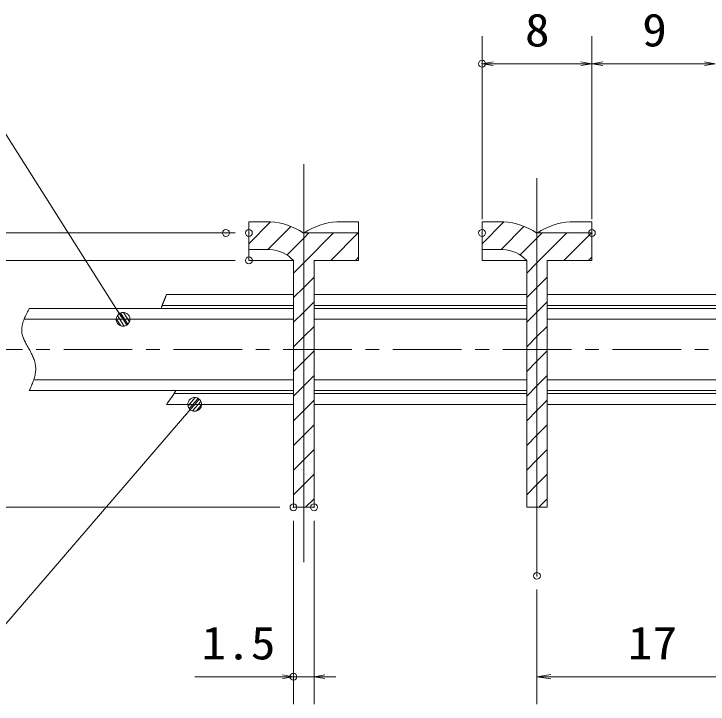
# Model space of a CAD drawing. Units: millimetres, scale not verified. Extents: x -1050 to 1050, y -742 to 742.
# Drawn here: x -771.1 to -518.1, y -423.1 to -171.5 of the extents above; entities that cross this region are included whole.
import ezdxf
from ezdxf.enums import TextEntityAlignment as Align

# ---------------------------------------------------------------- set-up
doc = ezdxf.new("R2010")
doc.units = ezdxf.units.MM
doc.header["$LTSCALE"] = 5
doc.header["$PDMODE"] = 32
doc.header["$PDSIZE"] = 2.5
doc.linetypes.add('CHAIN1', pattern=[8, 5, -1, 1, -1])
doc.linetypes.add('DOUBLE_CHAIN1', pattern=[8.8, 5, -1, 0.6, -0.6, 0.6, -1])
for name, color, linetype, lineweight in [('0-1_寸法注釈', 2, 'Continuous', 9), ('0-2_0', 2, 'Continuous', 9), ('0-3_DEFPOINTS', 134, 'Continuous', 9), ('0-6_中心線', 6, 'CHAIN1', 9), ('0-7_蓋', 5, 'Continuous', 9), ('0-9_想像線', 134, 'DOUBLE_CHAIN1', 9), ('0-A_ハッチング', 4, 'Continuous', 9)]:
    doc.layers.add(name, color=color, linetype=linetype, lineweight=lineweight)
doc.styles.add('ＭＳ ゴシック', font='')
doc.styles.get('ＭＳ ゴシック').set_extended_font_data('MS Gothic')

# ---------------------------------------------------------------- blocks, each defined once
blk = doc.blocks.new('_OPEN')
at = {"layer": '0-2_0'}
blk.add_line((0, 0), (-5, 0), dxfattribs=at)
blk.add_lwpolyline([(-5, 0.833), (0, 0), (-5, -0.833)], dxfattribs=at)
blk = doc.blocks.new('_Dot')
at = {"layer": '0-2_0'}
for p, q in [((-2.5, 0), (-5, 0)), ((2.445, 0.5), (-2.445, 0.5)), ((1.997, 1.5), (-1.997, 1.5)), ((2.289, -0.995), (-2.289, -0.995)), ((1.499, -1.995), (-1.499, -1.995))]:
    blk.add_line(p, q, dxfattribs=at)
for points in [[(2.5, 0), (2.48, 0.313), (2.421, 0.622), (2.324, 0.92), (2.191, 1.204), (2.023, 1.469), (1.822, 1.711), (1.594, 1.926), (1.34, 2.111), (1.064, 2.262), (0.773, 2.378), (0.468, 2.456), (0.157, 2.495), (-0.157, 2.495), (-0.468, 2.456), (-0.773, 2.378), (-1.064, 2.262), (-1.34, 2.111), (-1.594, 1.926), (-1.822, 1.711), (-2.023, 1.469), (-2.191, 1.204), (-2.324, 0.92), (-2.421, 0.622), (-2.48, 0.313), (-2.5, 0), (0, 0)], [(-2.5, 0), (-2.48, -0.313), (-2.421, -0.622), (-2.324, -0.92), (-2.191, -1.204), (-2.023, -1.469), (-1.822, -1.711), (-1.594, -1.926), (-1.34, -2.111), (-1.064, -2.262), (-0.773, -2.378), (-0.468, -2.456), (-0.157, -2.495), (0.157, -2.495), (0.468, -2.456), (0.773, -2.378), (1.064, -2.262), (1.34, -2.111), (1.594, -1.926), (1.822, -1.711), (2.023, -1.469), (2.191, -1.204), (2.324, -0.92), (2.421, -0.622), (2.48, -0.313), (2.5, 0), (0, 0)]]:
    blk.add_lwpolyline(points, close=True, dxfattribs=at)

msp = doc.modelspace()

# ---------------------------------------------------------------- linework, layer by layer
at = {"layer": '0-1_寸法注釈'}
for p, q in [((-600.45, -246.308), (-600.45, -179.636)), ((-560.45, -246.308), (-560.45, -179.636)), ((-564.45, -189.636), (-596.45, -189.636)), ((-556.45, -189.636), (-519.45, -189.636)), ((-690.45, -251.308), (-823.458, -251.308)), ((-698.783, -251.308), (-791.62, -251.308)), ((-690.45, -261.308), (-791.62, -261.308)), ((-674.2, -351.308), (-823.458, -351.308)), ((-669.2, -356.308), (-669.2, -423.069)), ((-661.7, -356.308), (-661.7, -423.069)), ((-580.45, -381.308), (-580.45, -423.069)), ((-673.2, -413.069), (-705.103, -413.069)), ((-661.7, -413.069), (-669.2, -413.069)), ((-657.7, -413.069), (-653.7, -413.069)), ((-575.45, -413.069), (-500.45, -413.069))]:
    msp.add_line(p, q, dxfattribs=at)
for points in [[(-882.922, -197.031), (-785.732, -197.031), (-731.827, -281.969)], [(-842.622, -402.409), (-781.534, -402.409), (-705.83, -314.562)]]:
    msp.add_lwpolyline(points, dxfattribs=at)
at = {"layer": '0-3_DEFPOINTS'}
for p in [(-600.45, -189.636), (-693.783, -251.308), (-685.45, -251.308), (-600.45, -251.308), (-560.45, -251.308), (-685.45, -261.308), (-669.2, -351.308), (-661.7, -351.308), (-580.45, -376.308), (-669.2, -413.069)]:
    msp.add_point(p, dxfattribs=at)
at = {"layer": '0-6_中心線'}
for p, q in [((-665.45, -226.308), (-665.45, -376.308)), ((-580.45, -376.308), (-580.45, -226.308)), ((-792.921, -293.808), (-186.852, -293.808))]:
    msp.add_line(p, q, dxfattribs=at)
at = {"layer": '0-7_蓋'}
for p, q in [((-685.45, -261.308), (-685.45, -247.308)), ((-677.576, -247.308), (-685.45, -247.308)), ((-653.324, -247.308), (-645.45, -247.308)), ((-645.45, -261.308), (-645.45, -247.308)), ((-600.45, -261.308), (-600.45, -247.308)), ((-592.576, -247.308), (-600.45, -247.308)), ((-568.324, -247.308), (-560.45, -247.308)), ((-560.45, -261.308), (-560.45, -247.308)), ((-645.45, -251.308), (-665.64, -251.308)), ((-560.45, -251.308), (-580.64, -251.308)), ((-677.86, -257.308), (-685.45, -257.308)), ((-592.86, -257.308), (-600.45, -257.308)), ((-669.2, -261.308), (-685.45, -261.308)), ((-669.2, -261.308), (-669.2, -351.308)), ((-661.7, -261.308), (-661.7, -351.308)), ((-645.45, -261.308), (-661.7, -261.308)), ((-584.2, -261.308), (-600.45, -261.308)), ((-584.2, -261.308), (-584.2, -351.308)), ((-576.7, -261.308), (-576.7, -351.308)), ((-560.45, -261.308), (-576.7, -261.308)), ((-715.45, -273.808), (-669.2, -273.808)), ((-661.7, -273.808), (-584.2, -273.808)), ((-576.7, -273.808), (-499.2, -273.808)), ((-717.058, -277.808), (-669.2, -277.808)), ((-661.7, -277.808), (-584.2, -277.808)), ((-576.7, -277.808), (-499.2, -277.808)), ((-765.45, -278.808), (-669.2, -278.808)), ((-661.7, -278.808), (-584.2, -278.808)), ((-576.7, -278.808), (-499.2, -278.808)), ((-767.368, -282.808), (-669.2, -282.808)), ((-661.7, -282.808), (-584.2, -282.808)), ((-576.7, -282.808), (-499.2, -282.808)), ((-763.847, -304.808), (-669.2, -304.808)), ((-661.7, -304.808), (-584.2, -304.808)), ((-576.7, -304.808), (-499.2, -304.808)), ((-765.45, -308.808), (-669.2, -308.808)), ((-712.684, -309.808), (-669.2, -309.808)), ((-661.7, -308.808), (-584.2, -308.808)), ((-661.7, -309.808), (-584.2, -309.808)), ((-576.7, -308.808), (-499.2, -308.808)), ((-576.7, -309.808), (-499.2, -309.808)), ((-715.45, -313.808), (-669.2, -313.808)), ((-661.7, -313.808), (-584.2, -313.808)), ((-576.7, -313.808), (-499.2, -313.808)), ((-661.7, -351.308), (-669.2, -351.308)), ((-576.7, -351.308), (-584.2, -351.308))]:
    msp.add_line(p, q, dxfattribs=at)
for centre, radius, start, end in [((-678.738, -270.583), 23.304, 55.80308, 87.1428), ((-652.162, -270.583), 23.304, 92.8572, 124.19692), ((-593.738, -270.583), 23.304, 55.80308, 87.1428), ((-567.162, -270.583), 23.304, 92.8572, 124.19692), ((-678.738, -270.583), 13.304, 44.19926, 86.21818), ((-593.738, -270.583), 13.304, 44.19926, 86.21818)]:
    msp.add_arc(centre, radius, start, end, dxfattribs=at)
at = {"layer": '0-9_想像線'}
msp.add_line((-717.352, -278.683), (-717.392, -278.808), dxfattribs=at)
for points in [[(-715.45, -273.808), (-715.503, -273.933), (-715.556, -274.058), (-715.609, -274.182), (-715.662, -274.307), (-715.715, -274.432), (-715.768, -274.556), (-715.821, -274.681), (-715.874, -274.806), (-715.926, -274.931), (-715.978, -275.055), (-716.031, -275.18), (-716.083, -275.305), (-716.134, -275.43), (-716.186, -275.554), (-716.237, -275.679), (-716.288, -275.804), (-716.339, -275.929), (-716.39, -276.054), (-716.44, -276.179), (-716.49, -276.304), (-716.539, -276.429), (-716.588, -276.553), (-716.637, -276.678), (-716.686, -276.803), (-716.734, -276.928), (-716.781, -277.054), (-716.828, -277.179), (-716.875, -277.304), (-716.921, -277.429), (-716.967, -277.554), (-717.012, -277.679), (-717.056, -277.805), (-717.1, -277.93), (-717.144, -278.055), (-717.187, -278.181), (-717.229, -278.306), (-717.271, -278.432), (-717.312, -278.557), (-717.352, -278.683)], [(-765.45, -278.808), (-765.678, -279.246), (-765.905, -279.684), (-766.13, -280.122), (-766.35, -280.559), (-766.564, -280.996), (-766.772, -281.433), (-766.972, -281.869), (-767.162, -282.305), (-767.34, -282.74), (-767.507, -283.174), (-767.66, -283.607), (-767.798, -284.039), (-767.919, -284.47), (-768.022, -284.9), (-768.106, -285.329), (-768.17, -285.757), (-768.212, -286.183), (-768.23, -286.608), (-768.223, -287.031), (-768.191, -287.452), (-768.131, -287.872), (-768.045, -288.29), (-767.936, -288.707), (-767.804, -289.123), (-767.653, -289.538), (-767.484, -289.952), (-767.3, -290.365), (-767.102, -290.778), (-766.893, -291.191), (-766.675, -291.604), (-766.45, -292.018), (-766.22, -292.432), (-765.987, -292.847), (-765.753, -293.262), (-765.521, -293.679), (-765.292, -294.098), (-765.069, -294.517), (-764.851, -294.938), (-764.641, -295.361)], [(-764.641, -295.361), (-764.439, -295.784), (-764.248, -296.209), (-764.067, -296.635), (-763.898, -297.062), (-763.743, -297.49), (-763.602, -297.918), (-763.477, -298.348), (-763.369, -298.779), (-763.279, -299.21), (-763.209, -299.642), (-763.159, -300.074), (-763.131, -300.508), (-763.124, -300.941), (-763.139, -301.376), (-763.173, -301.81), (-763.225, -302.246), (-763.295, -302.681), (-763.382, -303.117), (-763.483, -303.554), (-763.598, -303.99), (-763.726, -304.427), (-763.865, -304.865), (-764.015, -305.302), (-764.174, -305.74), (-764.341, -306.178), (-764.516, -306.616), (-764.696, -307.054), (-764.88, -307.493), (-765.068, -307.931), (-765.258, -308.37), (-765.45, -308.808), (-765.45, -308.808)], [(-712.1, -308.808), (-712.169, -308.933), (-712.239, -309.058), (-712.311, -309.182), (-712.383, -309.307), (-712.456, -309.432), (-712.531, -309.556), (-712.606, -309.681), (-712.682, -309.806), (-712.759, -309.931), (-712.838, -310.056), (-712.916, -310.18), (-712.996, -310.305), (-713.077, -310.43), (-713.158, -310.555), (-713.24, -310.68), (-713.323, -310.805), (-713.406, -310.93), (-713.491, -311.055), (-713.575, -311.18), (-713.661, -311.305), (-713.747, -311.43), (-713.833, -311.555), (-713.92, -311.68), (-714.008, -311.806), (-714.096, -311.931), (-714.184, -312.056), (-714.273, -312.181), (-714.362, -312.306), (-714.451, -312.431), (-714.541, -312.556), (-714.631, -312.682), (-714.721, -312.807), (-714.812, -312.932), (-714.903, -313.057), (-714.994, -313.182), (-715.085, -313.308), (-715.176, -313.433), (-715.267, -313.558), (-715.359, -313.683)], [(-715.359, -313.683), (-715.45, -313.808), (-715.45, -313.808)]]:
    msp.add_lwpolyline(points, dxfattribs=at)
at = {"layer": '0-A_ハッチング'}
for p, q in [((-685.45, -255.24), (-677.526, -247.315)), ((-600.45, -255.24), (-592.526, -247.315)), ((-678.539, -257.308), (-670.199, -248.969)), ((-593.539, -257.308), (-585.199, -248.969)), ((-655.598, -261.308), (-645.598, -251.308)), ((-570.598, -261.308), (-560.598, -251.308)), ((-646.618, -261.308), (-645.45, -260.141)), ((-561.618, -261.308), (-560.45, -260.141)), ((-665.45, -289.121), (-661.7, -285.371)), ((-580.45, -289.121), (-576.7, -285.371)), ((-669.2, -292.871), (-665.45, -289.121)), ((-584.2, -292.871), (-580.45, -289.121)), ((-665.45, -298.101), (-661.7, -294.351)), ((-580.45, -298.101), (-576.7, -294.351)), ((-669.2, -301.851), (-665.45, -298.101)), ((-584.2, -301.851), (-580.45, -298.101)), ((-665.45, -307.082), (-661.7, -303.332)), ((-580.45, -307.082), (-576.7, -303.332)), ((-669.2, -310.832), (-665.45, -307.082)), ((-584.2, -310.832), (-580.45, -307.082)), ((-665.45, -316.062), (-661.7, -312.312)), ((-580.45, -316.062), (-576.7, -312.312)), ((-669.2, -319.812), (-665.45, -316.062)), ((-584.2, -319.812), (-580.45, -316.062)), ((-665.45, -325.042), (-661.7, -321.292)), ((-580.45, -325.042), (-576.7, -321.292)), ((-669.2, -328.792), (-665.45, -325.042)), ((-584.2, -328.792), (-580.45, -325.042)), ((-665.45, -334.022), (-661.7, -330.272)), ((-580.45, -334.022), (-576.7, -330.272)), ((-669.2, -337.772), (-665.45, -334.022)), ((-584.2, -337.772), (-580.45, -334.022)), ((-665.45, -343.003), (-661.7, -339.253)), ((-580.45, -343.003), (-576.7, -339.253)), ((-669.2, -346.753), (-665.45, -343.003)), ((-584.2, -346.753), (-580.45, -343.003)), ((-664.775, -351.308), (-661.7, -348.233)), ((-579.775, -351.308), (-576.7, -348.233))]:
    msp.add_line(p, q, dxfattribs=at)
for points in [[(-677.576, -247.308), (-685.45, -247.308), (-685.45, -257.308), (-677.86, -257.308)], [(-592.576, -247.308), (-600.45, -247.308), (-600.45, -257.308), (-592.86, -257.308)], [(-671.636, -259.386), (-665.45, -253.2), (-663.558, -251.308)], [(-669.2, -261.308), (-669.2, -351.308), (-665.45, -351.308), (-665.45, -251.308), (-665.64, -251.308)], [(-669.2, -265.93), (-665.45, -262.18), (-654.578, -251.308)], [(-586.636, -259.386), (-580.45, -253.2), (-578.558, -251.308)], [(-584.2, -261.308), (-584.2, -351.308), (-580.45, -351.308), (-580.45, -251.308), (-580.64, -251.308)], [(-584.2, -265.93), (-580.45, -262.18), (-569.578, -251.308)], [(-669.2, -274.911), (-665.45, -271.161), (-661.7, -267.411)], [(-584.2, -274.911), (-580.45, -271.161), (-576.7, -267.411)], [(-669.2, -283.891), (-665.45, -280.141), (-661.7, -276.391)], [(-584.2, -283.891), (-580.45, -280.141), (-576.7, -276.391)]]:
    msp.add_lwpolyline(points, dxfattribs=at)
for points in [[(-645.45, -251.308), (-665.45, -251.308), (-665.45, -351.308), (-661.7, -351.308), (-661.7, -261.308), (-645.45, -261.308)], [(-560.45, -251.308), (-580.45, -251.308), (-580.45, -351.308), (-576.7, -351.308), (-576.7, -261.308), (-560.45, -261.308)]]:
    msp.add_lwpolyline(points, close=True, dxfattribs=at)
for centre, radius, start, end in [((-678.738, -270.583), 23.304, 55.80308, 87.1428), ((-593.738, -270.583), 23.304, 55.80308, 87.1428), ((-678.738, -270.583), 13.304, 44.19926, 86.21818), ((-593.738, -270.583), 13.304, 44.19926, 86.21818)]:
    msp.add_arc(centre, radius, start, end, dxfattribs=at)

# ---------------------------------------------------------------- block references
at = {"layer": '0-1_寸法注釈', "xscale": 0.8, "yscale": 0.8, "rotation": 180}
for p in [(-600.45, -189.636), (-560.45, -189.636), (-661.7, -413.069)]:
    msp.add_blockref('_OPEN', p, dxfattribs=at)
at = {"layer": '0-1_寸法注釈', "xscale": 0.8, "yscale": 0.8}
for p in [(-560.45, -189.636), (-515.45, -189.636), (-669.2, -413.069)]:
    msp.add_blockref('_OPEN', p, dxfattribs=at)
at = {"layer": '0-1_寸法注釈'}
for name, p, rotation in [('_Dot', (-731.284, -282.808), 302.87944), ('_Dot', (-705.173, -313.808), 48.87423), ('_OPEN', (-580.45, -413.069), 180)]:
    msp.add_blockref(name, p, dxfattribs=dict(at, rotation=rotation))

# ---------------------------------------------------------------- texts
at = {"layer": '0-1_寸法注釈', "color": 7, "style": 'ＭＳ ゴシック', "width": 1.1}
for s, p in [('8', (-584.817, -186.949)), ('9', (-542.098, -186.949)), ('1.5', (-702.723, -410.382)), ('17', (-547.338, -410.382))]:
    msp.add_text(s, height=12.02, dxfattribs=at).set_placement(p, align=Align.BOTTOM_LEFT)

doc.saveas('drawing.dxf')
